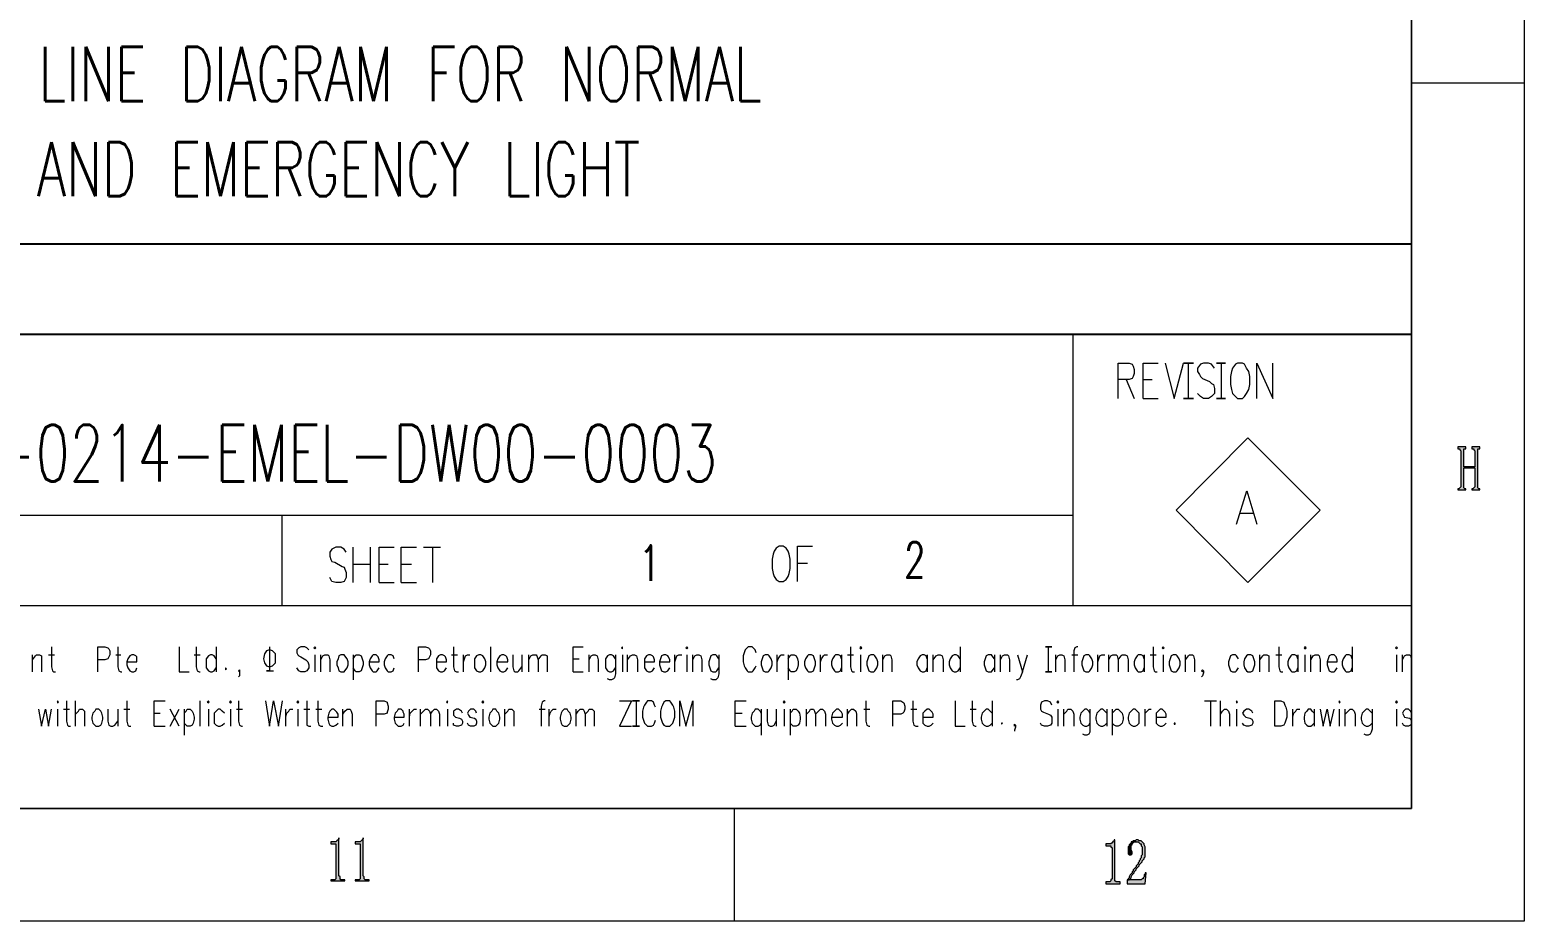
# Model space of a CAD drawing. Header units: inches. Extents: x -49881 to 95347, y -45374 to 27845.
# Drawn here: x 88622 to 95347, y -2573 to 1438 of the extents above; entities that cross this region are included whole.
import ezdxf

# ---------------------------------------------------------------- set-up
doc = ezdxf.new("R2010")
doc.units = ezdxf.units.IN
doc.header["$MEASUREMENT"] = 0
doc.layers.add('Layer 1', color=7, linetype='Continuous')
doc.styles.add('HZTXT', font='simplexs.shx', dxfattribs={"width": 0.7, "bigfont": 'hztxt.shx'})
doc.styles.add('ROMANS', font='txt.shx', dxfattribs={"width": 0.8})

# ---------------------------------------------------------------- blocks, each defined once
blk = doc.blocks.new('Template Zicom')
at = {"layer": 'Layer 1'}
for points in [[(1085.39, 54.59), (1084.46, 54.59), (1084.46, 54.36), (1084.69, 54.36), (1084.69, 54.24), (1084.81, 54.12), (1084.81, 49.96), (1084.69, 49.85), (1084.58, 49.73), (1084.46, 49.73), (1084.46, 49.61), (1085.39, 49.61), (1085.39, 49.73), (1085.27, 49.73), (1085.15, 49.85), (1085.15, 52.16), (1086.43, 52.16), (1085.15, 52.27), (1085.15, 54.12), (1085.15, 54.24), (1085.15, 54.36), (1085.27, 54.36), (1085.39, 54.36)], [(1087, 54.59), (1086.08, 54.59), (1086.08, 54.36), (1086.31, 54.36), (1086.31, 54.24), (1086.43, 54.12), (1086.43, 52.27), (1085.15, 52.27), (1086.43, 52.16), (1086.43, 49.96), (1086.31, 49.85), (1086.2, 49.73), (1086.08, 49.73), (1086.08, 49.61), (1087, 49.61), (1087, 49.73), (1086.89, 49.73), (1086.77, 49.85), (1086.77, 54.12), (1086.77, 54.24), (1086.77, 54.36), (1086.89, 54.36), (1087, 54.36)], [(955.74, 9.6), (955.74, 9.48), (955.63, 9.37), (955.51, 9.25), (955.39, 9.14), (954.82, 9.14), (954.82, 8.9), (955.39, 8.9), (955.39, 8.79), (955.39, 4.86), (955.28, 4.74), (955.05, 4.74), (954.82, 4.74), (954.82, 4.63), (956.43, 4.63), (956.43, 4.74), (956.2, 4.74), (955.97, 4.74), (955.86, 4.86), (955.86, 5.09), (955.74, 5.2)], [(958.52, 9.6), (958.52, 9.48), (958.4, 9.37), (958.29, 9.25), (958.17, 9.14), (957.59, 9.14), (957.59, 8.9), (958.17, 8.9), (958.17, 8.79), (958.17, 4.86), (958.05, 4.74), (957.82, 4.74), (957.59, 4.74), (957.59, 4.63), (959.21, 4.63), (959.21, 4.74), (958.98, 4.74), (958.75, 4.74), (958.63, 4.86), (958.63, 5.09), (958.52, 5.2)], [(1045.02, 9.37), (1044.91, 9.37), (1044.91, 9.25), (1044.79, 9.14), (1044.68, 9.02), (1044.56, 8.9), (1043.98, 8.9), (1043.98, 8.67), (1044.56, 8.67), (1044.56, 8.56), (1044.68, 8.44), (1044.68, 4.86), (1044.56, 4.74), (1044.56, 4.63), (1044.44, 4.51), (1044.21, 4.51), (1043.98, 4.51), (1043.98, 4.28), (1045.6, 4.28), (1045.6, 4.51), (1045.37, 4.51), (1045.14, 4.51), (1045.02, 4.63)], [(1047.57, 9.37), (1047.45, 9.37), (1047.34, 9.25), (1047.11, 9.25), (1046.99, 9.14), (1047.68, 9.14), (1047.8, 9.02), (1047.91, 8.9), (1048.03, 8.9), (1048.03, 8.79), (1048.03, 8.67), (1048.15, 8.56), (1048.15, 7.63), (1048.03, 7.52), (1048.03, 7.29), (1047.91, 7.17), (1047.91, 7.05), (1047.8, 6.94), (1047.8, 6.82), (1047.68, 6.71), (1047.68, 6.59), (1047.57, 6.48), (1047.45, 6.36), (1047.45, 6.25), (1047.34, 6.13), (1047.22, 6.01), (1047.11, 5.9), (1047.11, 5.78), (1046.99, 5.67), (1046.99, 5.55), (1046.87, 5.44), (1046.76, 5.32), (1046.64, 5.09), (1046.64, 4.97), (1046.53, 4.86), (1046.53, 4.74), (1046.41, 4.74), (1046.64, 4.74), (1046.76, 4.86), (1046.87, 4.97), (1046.87, 5.09), (1046.99, 5.32), (1047.11, 5.44), (1047.22, 5.55), (1047.22, 5.67), (1047.34, 5.78), (1047.45, 5.9), (1047.45, 6.01), (1047.57, 6.13), (1047.68, 6.25), (1047.8, 6.36), (1047.8, 6.48), (1047.91, 6.59), (1048.03, 6.71), (1048.15, 6.82), (1048.15, 6.94), (1048.26, 7.05), (1048.38, 7.17), (1048.38, 7.29), (1048.49, 7.4), (1048.49, 8.56), (1048.38, 8.79), (1048.38, 8.9), (1048.26, 9.02), (1048.15, 9.14), (1048.03, 9.25), (1047.8, 9.25), (1047.68, 9.37)], [(1046.99, 9.14), (1046.87, 9.14), (1046.87, 9.02), (1046.76, 8.9), (1046.64, 8.79), (1046.64, 8.67), (1046.53, 8.56), (1046.53, 7.75), (1046.64, 7.63), (1046.87, 7.63), (1046.99, 7.75), (1046.99, 7.98), (1046.87, 8.21), (1046.87, 8.44), (1046.87, 8.56), (1046.87, 8.79), (1046.99, 8.79), (1046.99, 8.9), (1047.11, 9.02), (1047.22, 9.14), (1047.45, 9.14)], [(1048.61, 5.55), (1048.49, 5.55), (1048.49, 5.44), (1048.38, 5.32), (1048.38, 5.09), (1048.26, 4.97), (1048.26, 4.86), (1048.15, 4.86), (1048.03, 4.74), (1046.41, 4.74), (1046.41, 4.28), (1048.49, 4.28)]]:
    blk.add_hatch(color=0, dxfattribs=at).paths.add_polyline_path(points)
for p, q in [((819.04, 77.93), (1079.14, 77.93)), ((819.04, 67.53), (1079.14, 67.53))]:
    blk.add_line(p, q)
at = {"layer": 'Layer 1', "color": 5, "lineweight": 5}
for points in [[(0, 772.2), (1092.09, 772.2), (1092.09, 0), (0, 0), (0, 772.2)], [(988.01, 25.33), (989.39, 25.33), (988.01, 22.44), (989.39, 22.44)], [(989.97, 22.44), (990.32, 22.44), (989.51, 22.44), (989.97, 22.44), (989.97, 25.33), (990.32, 25.33), (989.51, 25.33), (989.97, 25.33)], [(992.17, 24.63), (992.06, 24.86), (991.94, 25.21), (991.71, 25.33), (991.25, 25.33), (991.13, 25.21), (990.9, 24.86), (990.78, 24.63), (990.67, 24.17), (990.67, 23.48), (990.78, 23.13), (990.9, 22.78), (991.13, 22.55), (991.25, 22.44), (991.71, 22.44), (991.94, 22.55), (992.06, 22.78), (992.17, 23.13)], [(993.33, 25.33), (993.1, 25.21), (992.98, 24.86), (992.86, 24.63), (992.75, 24.17), (992.75, 23.48), (992.86, 23.13), (992.98, 22.78), (993.1, 22.55), (993.33, 22.44), (993.79, 22.44), (993.91, 22.55), (994.14, 22.78), (994.25, 23.13), (994.37, 23.48), (994.37, 24.17), (994.25, 24.63), (994.14, 24.86), (993.91, 25.21), (993.79, 25.33), (993.33, 25.33)], [(994.95, 22.44), (994.95, 25.33), (995.64, 22.44), (996.45, 25.33), (996.45, 22.44)]]:
    blk.add_lwpolyline(points, dxfattribs=at)
at = {"layer": 'Layer 1', "color": 0, "lineweight": 5}
for points in [[(12.95, 759.25), (1079.14, 759.25), (1079.14, 12.95), (12.95, 12.95), (12.95, 759.25)], [(1079.14, 12.95), (1079.14, 301.62)], [(1079.14, 96.45), (1092.09, 96.45)], [(819.04, 67.54), (1079.14, 67.54)], [(1040.17, 67.54), (1040.17, 36.31)], [(1040.17, 67.54), (1040.17, 36.31)], [(1045.37, 60.14), (1045.37, 64.19), (1046.64, 64.19), (1046.99, 64.07), (1047.11, 63.84), (1047.22, 63.49), (1047.22, 63.03), (1047.11, 62.68), (1046.99, 62.45), (1046.64, 62.34), (1045.37, 62.34)], [(1048.26, 60.14), (1048.26, 64.19), (1050, 64.19)], [(1050.81, 64.19), (1051.85, 60.14), (1052.89, 64.19)], [(1053.47, 60.14), (1054.04, 60.14), (1052.89, 60.14), (1053.47, 60.14), (1053.47, 64.19), (1054.04, 64.19), (1052.89, 64.19), (1053.47, 64.19)], [(1056.47, 63.61), (1056.13, 64.07), (1055.78, 64.19), (1055.2, 64.19), (1054.85, 64.07), (1054.51, 63.61), (1054.51, 63.26), (1054.74, 62.91), (1054.85, 62.68), (1055.08, 62.45), (1055.89, 62.1), (1056.13, 61.87), (1056.36, 61.76), (1056.47, 61.29), (1056.47, 60.72), (1056.13, 60.37), (1055.78, 60.14), (1055.2, 60.14), (1054.85, 60.37), (1054.51, 60.72)], [(1057.28, 60.14), (1057.75, 60.14), (1056.7, 60.14), (1057.28, 60.14), (1057.28, 64.19), (1057.75, 64.19), (1056.7, 64.19), (1057.28, 64.19)], [(1059.13, 64.19), (1058.9, 64.07), (1058.55, 63.61), (1058.44, 63.26), (1058.32, 62.68), (1058.32, 61.76), (1058.44, 61.18), (1058.55, 60.72), (1058.9, 60.37), (1059.13, 60.14), (1059.71, 60.14), (1059.94, 60.37), (1060.17, 60.72), (1060.41, 61.18), (1060.52, 61.76), (1060.52, 62.68), (1060.41, 63.26), (1060.17, 63.61), (1059.94, 64.07), (1059.71, 64.19), (1059.13, 64.19)], [(1061.33, 60.14), (1061.33, 64.19), (1063.18, 60.14), (1063.18, 64.19)], [(1046.3, 62.34), (1047.22, 60.14)], [(1048.26, 62.34), (1049.3, 62.34)], [(1048.26, 60.14), (1050, 60.14)], [(1060.29, 38.97), (1068.62, 47.3), (1060.29, 55.63), (1052.08, 47.3), (1060.29, 38.97)], [(1060.29, 38.97), (1068.62, 47.3), (1060.29, 55.63), (1052.08, 47.3), (1060.29, 38.97)], [(1085.39, 54.59), (1084.46, 54.59), (1084.46, 54.36), (1084.69, 54.36), (1084.69, 54.24), (1084.81, 54.12), (1084.81, 49.96), (1084.69, 49.85), (1084.58, 49.73), (1084.46, 49.73), (1084.46, 49.61), (1085.39, 49.61), (1085.39, 49.73), (1085.27, 49.73), (1085.15, 49.85), (1085.15, 52.16), (1086.43, 52.16), (1085.15, 52.27), (1085.15, 54.12), (1085.15, 54.24), (1085.15, 54.36), (1085.27, 54.36), (1085.39, 54.36), (1085.39, 54.59)], [(1087, 54.59), (1086.08, 54.59), (1086.08, 54.36), (1086.31, 54.36), (1086.31, 54.24), (1086.43, 54.12), (1086.43, 52.27), (1085.15, 52.27), (1086.43, 52.16), (1086.43, 49.96), (1086.31, 49.85), (1086.2, 49.73), (1086.08, 49.73), (1086.08, 49.61), (1087, 49.61), (1087, 49.73), (1086.89, 49.73), (1086.77, 49.85), (1086.77, 54.12), (1086.77, 54.24), (1086.77, 54.36), (1086.89, 54.36), (1087, 54.36), (1087, 54.59)], [(858.13, 46.72), (1040.17, 46.72)], [(949.15, 46.72), (949.15, 36.31)], [(949.15, 46.72), (949.15, 36.31)], [(956.55, 42.44), (956.32, 42.79), (955.97, 43.02), (955.39, 43.02), (954.93, 42.79), (954.7, 42.44), (954.7, 41.98), (954.82, 41.63), (954.93, 41.4), (955.28, 41.29), (956.09, 40.82), (956.32, 40.71), (956.43, 40.48), (956.55, 40.13), (956.55, 39.55), (956.32, 39.09), (955.97, 38.97), (955.39, 38.97), (954.93, 39.09), (954.7, 39.55)], [(957.36, 38.97), (957.36, 43.02)], [(959.33, 43.02), (959.33, 38.97)], [(960.37, 38.97), (960.37, 43.02), (962.1, 43.02)], [(962.91, 38.97), (962.91, 43.02), (964.65, 43.02)], [(965.46, 43.02), (967.42, 43.02)], [(966.5, 43.02), (966.5, 38.97)], [(957.36, 41.06), (959.33, 41.06)], [(960.37, 41.06), (961.41, 41.06)], [(962.91, 41.06), (964.07, 41.06)], [(960.37, 38.97), (962.1, 38.97)], [(962.91, 38.97), (964.65, 38.97)], [(819.04, 36.31), (1079.14, 36.31)], [(819.04, 36.31), (1079.14, 36.31)], [(819.04, 36.31), (1079.14, 36.31)], [(819.04, 36.31), (1079.14, 36.31)], [(922.66, 31.57), (922.66, 29.26), (922.78, 28.8), (922.9, 28.68), (923.13, 28.68)], [(927.98, 28.68), (927.98, 31.57), (928.79, 31.57), (929.14, 31.46), (929.26, 31.34), (929.37, 31.11), (929.37, 30.65), (929.26, 30.42), (929.14, 30.18), (928.79, 30.07), (927.98, 30.07)], [(930.3, 31.57), (930.3, 29.26), (930.41, 28.8), (930.64, 28.68), (930.76, 28.68)], [(937.35, 31.57), (937.35, 28.68), (938.51, 28.68)], [(939.32, 31.57), (939.32, 29.26), (939.43, 28.8), (939.67, 28.68), (939.78, 28.68)], [(941.63, 31.57), (941.63, 28.68)], [(948.45, 30.18), (948.45, 30.76), (948.11, 31.11), (947.76, 31.23), (947.41, 31.11), (947.18, 30.76), (947.07, 30.18)], [(948.45, 30.18), (948.45, 30.76), (948.11, 31.11), (947.76, 31.23), (947.41, 31.11), (947.18, 30.76), (947.07, 30.18), (947.18, 29.72), (947.41, 29.38), (947.76, 29.26), (948.11, 29.38), (948.45, 29.72), (948.45, 30.18)], [(947.76, 31.57), (947.76, 28.8), (947.41, 28.8), (948.22, 28.8)], [(952.27, 31.23), (952.04, 31.46), (951.81, 31.57), (951.35, 31.57), (951.11, 31.46), (950.88, 31.23), (950.88, 30.88), (951, 30.65), (951.11, 30.53), (951.35, 30.42), (951.92, 30.07), (952.04, 29.95), (952.16, 29.84), (952.27, 29.49), (952.27, 29.14), (952.04, 28.8), (951.81, 28.68), (951.35, 28.68), (951.11, 28.8), (950.88, 29.14)], [(952.85, 31.46), (952.96, 31.34), (953.08, 31.46), (952.96, 31.57), (952.85, 31.46)], [(964.88, 28.68), (964.88, 31.57), (965.69, 31.57), (966.03, 31.46), (966.15, 31.34), (966.26, 31.11), (966.26, 30.65), (966.15, 30.42), (966.03, 30.18), (965.69, 30.07), (964.88, 30.07)], [(968.93, 31.57), (968.93, 29.26), (969.04, 28.8), (969.27, 28.68), (969.5, 28.68)], [(973.2, 28.68), (973.2, 31.57)], [(982.69, 28.68), (982.69, 31.57), (983.84, 31.57)], [(988.24, 31.46), (988.35, 31.34), (988.35, 31.57), (988.24, 31.46)], [(995.64, 31.46), (995.76, 31.34), (995.87, 31.46), (995.76, 31.57), (995.64, 31.46)], [(1003.74, 30.88), (1003.62, 31.23), (1003.39, 31.46), (1003.27, 31.57), (1002.81, 31.57), (1002.7, 31.46), (1002.46, 31.23), (1002.35, 30.88), (1002.23, 30.53), (1002.23, 29.84), (1002.35, 29.38), (1002.46, 29.14), (1002.7, 28.8), (1002.81, 28.68), (1003.27, 28.68), (1003.39, 28.8), (1003.62, 29.14), (1003.74, 29.38)], [(1014.61, 31.57), (1014.61, 29.26), (1014.72, 28.8), (1014.84, 28.68), (1015.07, 28.68)], [(1015.65, 31.46), (1015.76, 31.34), (1015.88, 31.46), (1015.76, 31.57), (1015.65, 31.46)], [(1027.21, 31.57), (1027.21, 28.68)], [(1037.39, 28.68), (1037.74, 28.68), (1037.04, 28.68), (1037.39, 28.68), (1037.39, 31.57), (1037.74, 31.57), (1037.04, 31.57), (1037.39, 31.57)], [(1040.74, 31.57), (1040.63, 31.57), (1040.4, 31.46), (1040.28, 31.11), (1040.28, 28.68)], [(1049.42, 31.57), (1049.42, 29.26), (1049.53, 28.8), (1049.65, 28.68), (1049.88, 28.68)], [(1050.46, 31.46), (1050.57, 31.34), (1050.69, 31.46), (1050.57, 31.57), (1050.46, 31.46)], [(1063.87, 31.57), (1063.87, 29.26), (1063.99, 28.8), (1064.11, 28.68), (1064.34, 28.68)], [(1066.77, 31.46), (1066.88, 31.34), (1067, 31.46), (1066.88, 31.57), (1066.77, 31.46)], [(1072.32, 31.57), (1072.32, 28.68)], [(1077.29, 31.46), (1077.41, 31.34), (1077.52, 31.46), (1077.41, 31.57), (1077.29, 31.46)], [(920.47, 28.68), (920.47, 30.65)], [(920.47, 30.07), (920.81, 30.53), (920.93, 30.65), (921.28, 30.65), (921.51, 30.53), (921.51, 28.68)], [(922.32, 30.65), (923.01, 30.65)], [(930.07, 30.65), (930.64, 30.65)], [(931.34, 29.84), (932.5, 29.84), (932.5, 30.07), (932.5, 30.42), (932.38, 30.53), (932.15, 30.65), (931.92, 30.65), (931.68, 30.53), (931.45, 30.18), (931.34, 29.84), (931.34, 29.49), (931.45, 29.14), (931.68, 28.8), (931.92, 28.68), (932.15, 28.68), (932.38, 28.8), (932.5, 29.14)], [(939.09, 30.65), (939.78, 30.65)], [(941.63, 30.18), (941.4, 30.53), (941.17, 30.65), (940.94, 30.65), (940.71, 30.53), (940.47, 30.18), (940.47, 29.14), (940.71, 28.8), (940.94, 28.68), (941.17, 28.68), (941.4, 28.8), (941.63, 29.14)], [(952.96, 30.65), (952.96, 28.68)], [(953.66, 28.68), (953.66, 30.65)], [(953.66, 30.07), (953.89, 30.53), (954.12, 30.65), (954.47, 30.65), (954.58, 30.53), (954.7, 30.07), (954.7, 28.68)], [(955.97, 30.65), (955.74, 30.53), (955.63, 30.18), (955.51, 29.84), (955.51, 29.49), (955.63, 29.14), (955.74, 28.8), (955.97, 28.68), (956.32, 28.68), (956.43, 28.8), (956.67, 29.14), (956.78, 29.49), (956.78, 29.84), (956.67, 30.18), (956.43, 30.53), (956.32, 30.65), (955.97, 30.65)], [(957.36, 30.65), (957.36, 27.76)], [(957.36, 30.18), (957.59, 30.53), (957.71, 30.65), (958.05, 30.65), (958.29, 30.53), (958.4, 30.18), (958.52, 29.84), (958.52, 29.49), (958.4, 29.14), (958.29, 28.8), (958.05, 28.68), (957.71, 28.68), (957.59, 28.8), (957.36, 29.14)], [(959.21, 29.84), (960.37, 29.84), (960.37, 30.07), (960.25, 30.42), (960.14, 30.53), (960.02, 30.65), (959.67, 30.65), (959.56, 30.53), (959.33, 30.18), (959.21, 29.84), (959.21, 29.49), (959.33, 29.14), (959.56, 28.8), (959.67, 28.68), (960.02, 28.68), (960.14, 28.8), (960.37, 29.14)], [(962.1, 30.18), (961.99, 30.53), (961.75, 30.65), (961.41, 30.65), (961.29, 30.53), (961.06, 30.18), (960.94, 29.84), (960.94, 29.49), (961.06, 29.14), (961.29, 28.8), (961.41, 28.68), (961.75, 28.68), (961.99, 28.8), (962.1, 29.14)], [(966.96, 29.84), (968.12, 29.84), (968.12, 30.07), (968, 30.42), (967.88, 30.53), (967.65, 30.65), (967.42, 30.65), (967.19, 30.53), (966.96, 30.18), (966.96, 29.14), (967.19, 28.8), (967.42, 28.68), (967.65, 28.68), (967.88, 28.8), (968.12, 29.14)], [(968.69, 30.65), (969.39, 30.65)], [(970.08, 28.68), (970.08, 30.65)], [(970.08, 29.84), (970.2, 30.18), (970.31, 30.53), (970.54, 30.65), (970.78, 30.65)], [(971.82, 30.65), (971.58, 30.53), (971.35, 30.18), (971.35, 29.14), (971.58, 28.8), (971.82, 28.68), (972.05, 28.68), (972.28, 28.8), (972.51, 29.14), (972.63, 29.49), (972.63, 29.84), (972.51, 30.18), (972.28, 30.53), (972.05, 30.65), (971.82, 30.65)], [(973.9, 29.84), (975.17, 29.84), (975.17, 30.07), (975.05, 30.42), (974.94, 30.53), (974.71, 30.65), (974.48, 30.65), (974.24, 30.53), (974.01, 30.18), (973.9, 29.84), (973.9, 29.49), (974.01, 29.14), (974.24, 28.8), (974.48, 28.68), (974.71, 28.68), (974.94, 28.8), (975.17, 29.14)], [(975.75, 30.65), (975.75, 29.26), (975.86, 28.8), (975.98, 28.68), (976.33, 28.68), (976.44, 28.8), (976.79, 29.26)], [(976.79, 30.65), (976.79, 28.68)], [(977.6, 28.68), (977.6, 30.65)], [(977.6, 30.07), (977.83, 30.53), (978.06, 30.65), (978.41, 30.65), (978.52, 30.53), (978.64, 30.07), (978.64, 28.68)], [(978.64, 30.07), (978.99, 30.53), (979.1, 30.65), (979.45, 30.65), (979.68, 30.53), (979.68, 28.68)], [(982.69, 30.18), (983.38, 30.18)], [(984.54, 28.68), (984.54, 30.65)], [(984.54, 30.07), (984.77, 30.53), (985, 30.65), (985.23, 30.65), (985.46, 30.53), (985.58, 30.07), (985.58, 28.68)], [(987.54, 30.18), (987.31, 30.53), (987.08, 30.65), (986.85, 30.65), (986.62, 30.53), (986.39, 30.18), (986.39, 29.14), (986.62, 28.8), (986.85, 28.68), (987.08, 28.68), (987.31, 28.8), (987.54, 29.14)], [(987.54, 30.65), (987.54, 28.45), (987.43, 27.99), (987.31, 27.87), (987.08, 27.76), (986.85, 27.76), (986.62, 27.87)], [(988.35, 30.65), (988.35, 28.68)], [(988.93, 28.68), (988.93, 30.65)], [(988.93, 30.07), (989.28, 30.53), (989.51, 30.65), (989.74, 30.65), (989.97, 30.53), (990.09, 30.07), (990.09, 28.68)], [(990.9, 29.84), (992.06, 29.84), (992.06, 30.07), (991.94, 30.42), (991.82, 30.53), (991.59, 30.65), (991.36, 30.65), (991.13, 30.53), (990.9, 30.18), (990.9, 29.14), (991.13, 28.8), (991.36, 28.68), (991.59, 28.68), (991.82, 28.8), (992.06, 29.14)], [(992.63, 29.84), (993.79, 29.84), (993.79, 30.07), (993.67, 30.42), (993.56, 30.53), (993.33, 30.65), (993.1, 30.65), (992.86, 30.53), (992.75, 30.18), (992.63, 29.84), (992.63, 29.49), (992.75, 29.14), (992.86, 28.8), (993.1, 28.68), (993.33, 28.68), (993.56, 28.8), (993.79, 29.14)], [(994.37, 28.68), (994.37, 30.65)], [(994.37, 29.84), (994.48, 30.18), (994.6, 30.53), (994.83, 30.65), (995.18, 30.65)], [(995.76, 30.65), (995.76, 28.68)], [(996.45, 28.68), (996.45, 30.65)], [(996.45, 30.07), (996.68, 30.53), (996.91, 30.65), (997.14, 30.65), (997.37, 30.53), (997.49, 30.07), (997.49, 28.68)], [(999.46, 30.18), (999.23, 30.53), (999.11, 30.65), (998.76, 30.65), (998.53, 30.53), (998.42, 30.18), (998.3, 29.84), (998.3, 29.49), (998.42, 29.14), (998.53, 28.8), (998.76, 28.68), (999.11, 28.68), (999.23, 28.8), (999.46, 29.14)], [(999.46, 30.65), (999.46, 28.45), (999.34, 27.99), (999.23, 27.87), (999.11, 27.76), (998.76, 27.76), (998.53, 27.87)], [(1004.78, 30.65), (1004.55, 30.53), (1004.43, 30.18), (1004.31, 29.84), (1004.31, 29.49), (1004.43, 29.14), (1004.55, 28.8), (1004.78, 28.68), (1005.12, 28.68), (1005.24, 28.8), (1005.47, 29.14), (1005.59, 29.49), (1005.59, 29.84), (1005.47, 30.18), (1005.24, 30.53), (1005.12, 30.65), (1004.78, 30.65)], [(1006.16, 28.68), (1006.16, 30.65)], [(1006.16, 29.84), (1006.28, 30.18), (1006.51, 30.53), (1006.63, 30.65), (1006.97, 30.65)], [(1007.44, 30.65), (1007.44, 27.76)], [(1007.44, 30.18), (1007.67, 30.53), (1007.78, 30.65), (1008.13, 30.65), (1008.36, 30.53), (1008.48, 30.18), (1008.59, 29.84), (1008.59, 29.49), (1008.48, 29.14), (1008.36, 28.8), (1008.13, 28.68), (1007.78, 28.68), (1007.67, 28.8), (1007.44, 29.14)], [(1009.75, 30.65), (1009.63, 30.53), (1009.4, 30.18), (1009.29, 29.84), (1009.29, 29.49), (1009.4, 29.14), (1009.63, 28.8), (1009.75, 28.68), (1010.1, 28.68), (1010.33, 28.8), (1010.44, 29.14), (1010.56, 29.49), (1010.56, 29.84), (1010.44, 30.18), (1010.33, 30.53), (1010.1, 30.65), (1009.75, 30.65)], [(1011.14, 28.68), (1011.14, 30.65)], [(1011.14, 29.84), (1011.25, 30.18), (1011.48, 30.53), (1011.6, 30.65), (1011.95, 30.65)], [(1013.57, 30.18), (1013.45, 30.53), (1013.22, 30.65), (1012.87, 30.65), (1012.76, 30.53), (1012.52, 30.18), (1012.41, 29.84), (1012.41, 29.49), (1012.52, 29.14), (1012.76, 28.8), (1012.87, 28.68), (1013.22, 28.68), (1013.45, 28.8), (1013.57, 29.14)], [(1013.57, 30.65), (1013.57, 28.68)], [(1014.26, 30.65), (1014.95, 30.65)], [(1015.76, 30.65), (1015.76, 28.68)], [(1016.92, 30.65), (1016.69, 30.53), (1016.57, 30.18), (1016.46, 29.84), (1016.46, 29.49), (1016.57, 29.14), (1016.69, 28.8), (1016.92, 28.68), (1017.27, 28.68), (1017.38, 28.8), (1017.61, 29.14), (1017.73, 29.49), (1017.73, 29.84), (1017.61, 30.18), (1017.38, 30.53), (1017.27, 30.65), (1016.92, 30.65)], [(1018.31, 28.68), (1018.31, 30.65)], [(1018.31, 30.07), (1018.54, 30.53), (1018.77, 30.65), (1019.12, 30.65), (1019.23, 30.53), (1019.35, 30.07), (1019.35, 28.68)], [(1023.4, 30.18), (1023.28, 30.53), (1023.05, 30.65), (1022.82, 30.65), (1022.59, 30.53), (1022.36, 30.18), (1022.24, 29.84), (1022.24, 29.49), (1022.36, 29.14), (1022.59, 28.8), (1022.82, 28.68), (1023.05, 28.68), (1023.28, 28.8), (1023.4, 29.14)], [(1023.4, 30.65), (1023.4, 28.68)], [(1024.09, 28.68), (1024.09, 30.65)], [(1024.09, 30.07), (1024.44, 30.53), (1024.67, 30.65), (1024.9, 30.65), (1025.13, 30.53), (1025.25, 30.07), (1025.25, 28.68)], [(1027.21, 30.18), (1026.98, 30.53), (1026.75, 30.65), (1026.52, 30.65), (1026.29, 30.53), (1026.06, 30.18), (1025.94, 29.84), (1025.94, 29.49), (1026.06, 29.14), (1026.29, 28.8), (1026.52, 28.68), (1026.75, 28.68), (1026.98, 28.8), (1027.21, 29.14)], [(1031.15, 30.18), (1030.91, 30.53), (1030.8, 30.65), (1030.45, 30.65), (1030.22, 30.53), (1030.1, 30.18), (1029.99, 29.84), (1029.99, 29.49), (1030.1, 29.14), (1030.22, 28.8), (1030.45, 28.68), (1030.8, 28.68), (1030.91, 28.8), (1031.15, 29.14)], [(1031.15, 30.65), (1031.15, 28.68)], [(1031.84, 28.68), (1031.84, 30.65)], [(1031.84, 30.07), (1032.07, 30.53), (1032.3, 30.65), (1032.65, 30.65), (1032.76, 30.53), (1032.88, 30.07), (1032.88, 28.68)], [(1033.8, 30.65), (1034.38, 28.68), (1034.96, 30.65)], [(1038.2, 28.68), (1038.2, 30.65)], [(1038.2, 30.07), (1038.43, 30.53), (1038.66, 30.65), (1038.89, 30.65), (1039.13, 30.53), (1039.24, 30.07), (1039.24, 28.68)], [(1040.05, 30.65), (1040.74, 30.65)], [(1041.67, 30.65), (1041.44, 30.53), (1041.32, 30.18), (1041.21, 29.84), (1041.21, 29.49), (1041.32, 29.14), (1041.44, 28.8), (1041.67, 28.68), (1042.02, 28.68), (1042.13, 28.8), (1042.36, 29.14), (1042.48, 29.49), (1042.48, 29.84), (1042.36, 30.18), (1042.13, 30.53), (1042.02, 30.65), (1041.67, 30.65)], [(1043.06, 28.68), (1043.06, 30.65)], [(1043.06, 29.84), (1043.17, 30.18), (1043.29, 30.53), (1043.52, 30.65), (1043.87, 30.65)], [(1044.33, 28.68), (1044.33, 30.65)], [(1044.33, 30.07), (1044.56, 30.53), (1044.79, 30.65), (1045.14, 30.65), (1045.26, 30.53), (1045.37, 30.07), (1045.37, 28.68)], [(1045.37, 30.07), (1045.72, 30.53), (1045.83, 30.65), (1046.18, 30.65), (1046.41, 30.53), (1046.53, 30.07), (1046.53, 28.68)], [(1048.38, 30.18), (1048.26, 30.53), (1048.03, 30.65), (1047.68, 30.65), (1047.57, 30.53), (1047.34, 30.18), (1047.22, 29.84), (1047.22, 29.49), (1047.34, 29.14), (1047.57, 28.8), (1047.68, 28.68), (1048.03, 28.68), (1048.26, 28.8), (1048.38, 29.14)], [(1048.38, 30.65), (1048.38, 28.68)], [(1049.07, 30.65), (1049.77, 30.65)], [(1050.57, 30.65), (1050.57, 28.68)], [(1051.73, 30.65), (1051.5, 30.53), (1051.38, 30.18), (1051.27, 29.84), (1051.27, 29.49), (1051.38, 29.14), (1051.5, 28.8), (1051.73, 28.68), (1052.08, 28.68), (1052.19, 28.8), (1052.42, 29.14), (1052.54, 29.49), (1052.54, 29.84), (1052.42, 30.18), (1052.19, 30.53), (1052.08, 30.65), (1051.73, 30.65)], [(1053.12, 28.68), (1053.12, 30.65)], [(1053.12, 30.07), (1053.47, 30.53), (1053.58, 30.65), (1053.93, 30.65), (1054.04, 30.53), (1054.16, 30.07), (1054.16, 28.68)], [(1059.25, 30.18), (1059.02, 30.53), (1058.9, 30.65), (1058.55, 30.65), (1058.32, 30.53), (1058.21, 30.18), (1058.09, 29.84), (1058.09, 29.49), (1058.21, 29.14), (1058.32, 28.8), (1058.55, 28.68), (1058.9, 28.68), (1059.02, 28.8), (1059.25, 29.14)], [(1060.29, 30.65), (1060.17, 30.53), (1059.94, 30.18), (1059.83, 29.84), (1059.83, 29.49), (1059.94, 29.14), (1060.17, 28.8), (1060.29, 28.68), (1060.64, 28.68), (1060.87, 28.8), (1060.98, 29.14), (1061.1, 29.49), (1061.1, 29.84), (1060.98, 30.18), (1060.87, 30.53), (1060.64, 30.65), (1060.29, 30.65)], [(1061.68, 28.68), (1061.68, 30.65)], [(1061.68, 30.07), (1062.02, 30.53), (1062.14, 30.65), (1062.49, 30.65), (1062.72, 30.53), (1062.72, 28.68)], [(1063.53, 30.65), (1064.22, 30.65)], [(1066.07, 30.18), (1065.96, 30.53), (1065.72, 30.65), (1065.38, 30.65), (1065.26, 30.53), (1065.03, 30.18), (1064.92, 29.84), (1064.92, 29.49), (1065.03, 29.14), (1065.26, 28.8), (1065.38, 28.68), (1065.72, 28.68), (1065.96, 28.8), (1066.07, 29.14)], [(1066.07, 30.65), (1066.07, 28.68)], [(1066.88, 30.65), (1066.88, 28.68)], [(1067.57, 28.68), (1067.57, 30.65)], [(1067.57, 30.07), (1067.81, 30.53), (1068.04, 30.65), (1068.39, 30.65), (1068.5, 30.53), (1068.62, 30.07), (1068.62, 28.68)], [(1069.43, 29.84), (1070.58, 29.84), (1070.58, 30.07), (1070.47, 30.42), (1070.35, 30.53), (1070.24, 30.65), (1069.89, 30.65), (1069.66, 30.53), (1069.54, 30.18), (1069.43, 29.84), (1069.43, 29.49), (1069.54, 29.14), (1069.66, 28.8), (1069.89, 28.68), (1070.24, 28.68), (1070.35, 28.8), (1070.58, 29.14)], [(1072.32, 30.18), (1072.2, 30.53), (1071.97, 30.65), (1071.62, 30.65), (1071.51, 30.53), (1071.28, 30.18), (1071.16, 29.84), (1071.16, 29.49), (1071.28, 29.14), (1071.51, 28.8), (1071.62, 28.68), (1071.97, 28.68), (1072.2, 28.8), (1072.32, 29.14)], [(1077.41, 30.65), (1077.41, 28.68)], [(1078.1, 28.68), (1078.1, 30.65)], [(1078.1, 30.07), (1078.33, 30.53), (1078.56, 30.65), (1078.91, 30.65), (1079.02, 30.53), (1079.14, 30.07), (1079.14, 28.68)], [(942.67, 28.91), (942.79, 29.03), (942.67, 29.14), (942.67, 28.91)], [(944.29, 28.8), (944.29, 28.68), (944.18, 28.8), (944.29, 28.91), (944.29, 28.22), (944.18, 28.1)], [(982.69, 28.68), (983.84, 28.68)], [(1034.38, 28.68), (1034.15, 28.1), (1034.04, 27.87), (1033.8, 27.76), (1033.69, 27.76)], [(1055.2, 28.8), (1055.08, 28.68), (1054.97, 28.8), (1055.08, 28.91), (1055.2, 28.8), (1055.2, 28.57), (1055.08, 28.22), (1054.97, 28.1)], [(921.16, 24.4), (921.51, 22.44), (921.97, 24.4), (922.32, 22.44), (922.66, 24.4)], [(923.36, 25.21), (923.36, 25.1), (923.47, 25.21), (923.36, 25.33), (923.36, 25.21)], [(923.36, 24.4), (923.36, 22.44)], [(924.05, 24.4), (924.75, 24.4)], [(924.4, 25.33), (924.4, 23.01), (924.52, 22.55), (924.63, 22.44), (924.86, 22.44)], [(925.44, 22.44), (925.44, 25.33)], [(925.44, 23.82), (925.79, 24.17), (925.9, 24.4), (926.25, 24.4), (926.48, 24.17), (926.48, 22.44)], [(927.75, 24.4), (927.64, 24.17), (927.41, 23.94), (927.29, 23.48), (927.29, 23.25), (927.41, 22.78), (927.64, 22.55), (927.75, 22.44), (928.1, 22.44), (928.33, 22.55), (928.45, 22.78), (928.56, 23.25), (928.56, 23.48), (928.45, 23.94), (928.33, 24.17), (928.1, 24.4), (927.75, 24.4)], [(929.14, 24.4), (929.14, 23.01), (929.26, 22.55), (929.49, 22.44), (929.72, 22.44), (929.95, 22.55), (930.3, 23.01)], [(930.3, 24.4), (930.3, 22.44)], [(930.99, 24.4), (931.68, 24.4)], [(931.34, 25.33), (931.34, 23.01), (931.45, 22.55), (931.57, 22.44), (931.8, 22.44)], [(934.46, 22.44), (934.46, 25.33), (935.73, 25.33)], [(937.35, 22.44), (936.31, 24.4)], [(936.31, 22.44), (937.35, 24.4)], [(937.93, 24.4), (937.93, 21.4)], [(937.93, 23.94), (938.16, 24.17), (938.28, 24.4), (938.62, 24.4), (938.86, 24.17), (938.97, 23.94), (939.09, 23.48), (939.09, 23.25), (938.97, 22.78), (938.86, 22.55), (938.62, 22.44), (938.28, 22.44), (938.16, 22.55), (937.93, 22.78)], [(939.78, 22.44), (939.78, 25.33)], [(940.59, 25.21), (940.71, 25.1), (940.82, 25.21), (940.71, 25.33), (940.59, 25.21)], [(940.71, 24.4), (940.71, 22.44)], [(942.56, 23.94), (942.32, 24.17), (942.09, 24.4), (941.86, 24.4), (941.63, 24.17), (941.4, 23.94), (941.4, 22.78), (941.63, 22.55), (941.86, 22.44), (942.09, 22.44), (942.32, 22.55), (942.56, 22.78)], [(943.13, 25.21), (943.25, 25.1), (943.37, 25.21), (943.25, 25.33), (943.13, 25.21)], [(943.25, 24.4), (943.25, 22.44)], [(943.94, 24.4), (944.64, 24.4)], [(944.18, 25.33), (944.18, 23.01), (944.29, 22.55), (944.52, 22.44), (944.64, 22.44)], [(947.3, 25.33), (947.76, 22.44), (948.22, 25.33), (948.8, 22.44), (949.26, 25.33)], [(949.61, 22.44), (949.61, 24.4)], [(949.61, 23.48), (949.73, 23.94), (949.96, 24.17), (950.07, 24.4), (950.42, 24.4)], [(950.88, 25.21), (951, 25.1), (951.11, 25.21), (951, 25.33), (950.88, 25.21)], [(951, 24.4), (951, 22.44)], [(951.69, 24.4), (952.39, 24.4)], [(952.04, 25.33), (952.04, 22.55), (952.27, 22.44), (952.5, 22.44)], [(953.08, 24.4), (953.77, 24.4)], [(953.31, 25.33), (953.31, 23.01), (953.43, 22.55), (953.66, 22.44), (953.89, 22.44)], [(954.47, 23.48), (955.63, 23.48), (955.63, 23.82), (955.51, 24.06), (955.39, 24.17), (955.16, 24.4), (954.93, 24.4), (954.7, 24.17), (954.58, 23.94), (954.47, 23.48), (954.47, 23.25), (954.58, 22.78), (954.7, 22.55), (954.93, 22.44), (955.16, 22.44), (955.39, 22.55), (955.63, 22.78)], [(956.2, 22.44), (956.2, 24.4)], [(956.2, 23.82), (956.43, 24.17), (956.67, 24.4), (957.01, 24.4), (957.13, 24.17), (957.24, 23.82), (957.24, 22.44)], [(960.02, 22.44), (960.02, 25.33), (960.94, 25.33), (961.29, 25.21), (961.29, 25.1), (961.41, 24.75), (961.41, 24.4), (961.29, 24.06), (961.29, 23.94), (960.94, 23.82), (960.02, 23.82)], [(962.1, 23.48), (963.26, 23.48), (963.26, 23.82), (963.14, 24.06), (963.14, 24.17), (962.91, 24.4), (962.56, 24.4), (962.45, 24.17), (962.22, 23.94), (962.1, 23.48), (962.1, 23.25), (962.22, 22.78), (962.45, 22.55), (962.56, 22.44), (962.91, 22.44), (963.14, 22.55), (963.26, 22.78)], [(963.84, 22.44), (963.84, 24.4)], [(963.84, 23.48), (963.95, 23.94), (964.18, 24.17), (964.41, 24.4), (964.65, 24.4)], [(965.11, 22.44), (965.11, 24.4)], [(965.11, 23.82), (965.46, 24.17), (965.69, 24.4), (965.92, 24.4), (966.15, 24.17), (966.26, 23.82), (966.26, 22.44)], [(966.26, 23.82), (966.5, 24.17), (966.73, 24.4), (966.96, 24.4), (967.19, 24.17), (967.31, 23.82), (967.31, 22.44)], [(968.12, 25.21), (968.23, 25.1), (968.23, 25.33), (968.12, 25.21)], [(968.23, 24.4), (968.23, 22.44)], [(969.97, 23.94), (969.85, 24.17), (969.5, 24.4), (969.27, 24.4), (968.93, 24.17), (968.93, 23.71), (969.16, 23.48), (969.62, 23.36), (969.85, 23.25), (969.97, 23.01), (969.97, 22.78), (969.85, 22.55), (969.5, 22.44), (969.27, 22.44), (968.93, 22.55), (968.93, 22.78)], [(971.58, 23.94), (971.47, 24.17), (971.24, 24.4), (970.89, 24.4), (970.66, 24.17), (970.54, 23.94), (970.66, 23.71), (970.78, 23.48), (971.35, 23.36), (971.47, 23.25), (971.58, 23.01), (971.58, 22.78), (971.47, 22.55), (971.24, 22.44), (970.89, 22.44), (970.66, 22.55), (970.54, 22.78)], [(972.16, 25.21), (972.28, 25.1), (972.39, 25.21), (972.28, 25.33), (972.16, 25.21)], [(972.28, 24.4), (972.28, 22.44)], [(973.44, 24.4), (973.32, 24.17), (973.09, 23.94), (972.97, 23.48), (972.97, 23.25), (973.09, 22.78), (973.32, 22.55), (973.44, 22.44), (973.78, 22.44), (973.9, 22.55), (974.13, 22.78), (974.24, 23.25), (974.24, 23.48), (974.13, 23.94), (973.9, 24.17), (973.78, 24.4), (973.44, 24.4)], [(974.82, 22.44), (974.82, 24.4)], [(974.82, 23.82), (975.17, 24.17), (975.29, 24.4), (975.63, 24.4), (975.86, 24.17), (975.86, 22.44)], [(978.76, 24.4), (979.45, 24.4)], [(979.45, 25.33), (979.33, 25.33), (979.1, 25.21), (978.99, 24.75), (978.99, 22.44)], [(979.91, 22.44), (979.91, 24.4)], [(979.91, 23.48), (980.03, 23.94), (980.14, 24.17), (980.37, 24.4), (980.72, 24.4)], [(981.65, 24.4), (981.42, 24.17), (981.3, 23.94), (981.18, 23.48), (981.18, 23.25), (981.3, 22.78), (981.42, 22.55), (981.65, 22.44), (981.99, 22.44), (982.11, 22.55), (982.34, 22.78), (982.46, 23.25), (982.46, 23.48), (982.34, 23.94), (982.11, 24.17), (981.99, 24.4), (981.65, 24.4)], [(983.03, 22.44), (983.03, 24.4)], [(983.03, 23.82), (983.27, 24.17), (983.5, 24.4), (983.84, 24.4), (983.96, 24.17), (984.08, 23.82), (984.08, 22.44)], [(984.08, 23.82), (984.42, 24.17), (984.54, 24.4), (984.88, 24.4), (985.12, 24.17), (985.12, 22.44)], [(1001.31, 22.44), (1001.31, 25.33), (1002.58, 25.33)], [(1004.31, 23.94), (1004.2, 24.17), (1003.97, 24.4), (1003.62, 24.4), (1003.5, 24.17), (1003.27, 23.94), (1003.16, 23.48), (1003.16, 23.25), (1003.27, 22.78), (1003.5, 22.55), (1003.62, 22.44), (1003.97, 22.44), (1004.2, 22.55), (1004.31, 22.78)], [(1004.31, 24.4), (1004.31, 21.4)], [(1005.01, 24.4), (1005.01, 23.01), (1005.12, 22.55), (1005.36, 22.44), (1005.59, 22.44), (1005.82, 22.55), (1006.05, 23.01)], [(1006.05, 24.4), (1006.05, 22.44)], [(1006.86, 25.21), (1006.97, 25.1), (1007.09, 25.21), (1006.97, 25.33), (1006.86, 25.21)], [(1006.97, 24.4), (1006.97, 22.44)], [(1007.67, 24.4), (1007.67, 21.4)], [(1007.67, 23.94), (1007.9, 24.17), (1008.01, 24.4), (1008.36, 24.4), (1008.59, 24.17), (1008.71, 23.94), (1008.82, 23.48), (1008.82, 23.25), (1008.71, 22.78), (1008.59, 22.55), (1008.36, 22.44), (1008.01, 22.44), (1007.9, 22.55), (1007.67, 22.78)], [(1009.52, 22.44), (1009.52, 24.4)], [(1009.52, 23.82), (1009.87, 24.17), (1009.98, 24.4), (1010.33, 24.4), (1010.44, 24.17), (1010.56, 23.82), (1010.56, 22.44)], [(1010.56, 23.82), (1010.91, 24.17), (1011.14, 24.4), (1011.37, 24.4), (1011.6, 24.17), (1011.72, 23.82), (1011.72, 22.44)], [(1012.41, 23.48), (1013.68, 23.48), (1013.68, 23.82), (1013.57, 24.06), (1013.45, 24.17), (1013.22, 24.4), (1012.99, 24.4), (1012.76, 24.17), (1012.52, 23.94), (1012.41, 23.48), (1012.41, 23.25), (1012.52, 22.78), (1012.76, 22.55), (1012.99, 22.44), (1013.22, 22.44), (1013.45, 22.55), (1013.68, 22.78)], [(1014.26, 22.44), (1014.26, 24.4)], [(1014.26, 23.82), (1014.49, 24.17), (1014.72, 24.4), (1014.95, 24.4), (1015.19, 24.17), (1015.3, 23.82), (1015.3, 22.44)], [(1016.11, 24.4), (1016.8, 24.4)], [(1016.34, 25.33), (1016.34, 23.01), (1016.46, 22.55), (1016.69, 22.44), (1016.8, 22.44)], [(1019.46, 22.44), (1019.46, 25.33), (1020.39, 25.33), (1020.62, 25.21), (1020.74, 25.1), (1020.85, 24.75), (1020.85, 24.4), (1020.74, 24.06), (1020.62, 23.94), (1020.39, 23.82), (1019.46, 23.82)], [(1021.55, 24.4), (1022.24, 24.4)], [(1021.78, 25.33), (1021.78, 23.01), (1021.89, 22.55), (1022.12, 22.44), (1022.36, 22.44)], [(1022.93, 23.48), (1024.09, 23.48), (1024.09, 23.82), (1023.98, 24.06), (1023.86, 24.17), (1023.63, 24.4), (1023.4, 24.4), (1023.16, 24.17), (1022.93, 23.94), (1022.93, 22.78), (1023.16, 22.55), (1023.4, 22.44), (1023.63, 22.44), (1023.86, 22.55), (1024.09, 22.78)], [(1026.63, 25.33), (1026.63, 22.44), (1027.79, 22.44)], [(1028.37, 24.4), (1029.06, 24.4)], [(1028.6, 25.33), (1028.6, 23.01), (1028.72, 22.55), (1028.95, 22.44), (1029.06, 22.44)], [(1030.91, 23.94), (1030.68, 24.17), (1030.45, 24.4), (1030.22, 24.4), (1029.99, 24.17), (1029.76, 23.94), (1029.64, 23.48), (1029.64, 23.25), (1029.76, 22.78), (1029.99, 22.55), (1030.22, 22.44), (1030.45, 22.44), (1030.68, 22.55), (1030.91, 22.78)], [(1030.91, 25.33), (1030.91, 22.44)], [(1037.74, 24.86), (1037.62, 25.21), (1037.27, 25.33), (1036.93, 25.33), (1036.58, 25.21), (1036.47, 24.86), (1036.47, 24.4), (1036.58, 24.17), (1036.81, 24.06), (1037.39, 23.82), (1037.62, 23.71), (1037.74, 23.48), (1037.74, 22.78), (1037.62, 22.55), (1037.27, 22.44), (1036.93, 22.44), (1036.58, 22.55), (1036.47, 22.78)], [(1038.32, 25.21), (1038.43, 25.1), (1038.55, 25.21), (1038.43, 25.33), (1038.32, 25.21)], [(1038.43, 24.4), (1038.43, 22.44)], [(1039.13, 22.44), (1039.13, 24.4)], [(1039.13, 23.82), (1039.47, 24.17), (1039.59, 24.4), (1039.93, 24.4), (1040.17, 24.17), (1040.28, 23.82), (1040.28, 22.44)], [(1042.13, 23.94), (1042.02, 24.17), (1041.78, 24.4), (1041.55, 24.4), (1041.32, 24.17), (1041.09, 23.94), (1040.98, 23.48), (1040.98, 23.25), (1041.09, 22.78), (1041.32, 22.55), (1041.55, 22.44), (1041.78, 22.44), (1042.02, 22.55), (1042.13, 22.78)], [(1042.13, 24.4), (1042.13, 21.74), (1042.02, 21.51), (1041.78, 21.4), (1041.55, 21.4), (1041.32, 21.51)], [(1044.1, 23.94), (1043.87, 24.17), (1043.64, 24.4), (1043.4, 24.4), (1043.17, 24.17), (1042.94, 23.94), (1042.83, 23.48), (1042.83, 23.25), (1042.94, 22.78), (1043.17, 22.55), (1043.4, 22.44), (1043.64, 22.44), (1043.87, 22.55), (1044.1, 22.78)], [(1044.1, 24.4), (1044.1, 22.44)], [(1044.68, 24.4), (1044.68, 21.4)], [(1044.68, 23.94), (1044.91, 24.17), (1045.14, 24.4), (1045.37, 24.4), (1045.6, 24.17), (1045.83, 23.94), (1045.95, 23.48), (1045.95, 23.25), (1045.83, 22.78), (1045.6, 22.55), (1045.37, 22.44), (1045.14, 22.44), (1044.91, 22.55), (1044.68, 22.78)], [(1047.11, 24.4), (1046.87, 24.17), (1046.64, 23.94), (1046.53, 23.48), (1046.53, 23.25), (1046.64, 22.78), (1046.87, 22.55), (1047.11, 22.44), (1047.34, 22.44), (1047.57, 22.55), (1047.8, 22.78), (1047.8, 23.94), (1047.57, 24.17), (1047.34, 24.4), (1047.11, 24.4)], [(1048.49, 22.44), (1048.49, 24.4)], [(1048.49, 23.48), (1048.49, 23.94), (1048.72, 24.17), (1048.96, 24.4), (1049.19, 24.4)], [(1049.77, 23.48), (1050.92, 23.48), (1050.92, 23.82), (1050.81, 24.06), (1050.69, 24.17), (1050.46, 24.4), (1050.23, 24.4), (1050, 24.17), (1049.77, 23.94), (1049.77, 22.78), (1050, 22.55), (1050.23, 22.44), (1050.46, 22.44), (1050.69, 22.55), (1050.92, 22.78)], [(1055.32, 25.33), (1056.7, 25.33)], [(1056.01, 25.33), (1056.01, 22.44)], [(1057.17, 22.44), (1057.17, 25.33)], [(1057.17, 23.82), (1057.4, 24.17), (1057.63, 24.4), (1057.86, 24.4), (1058.09, 24.17), (1058.21, 23.82), (1058.21, 22.44)], [(1059.02, 25.21), (1059.02, 25.1), (1059.13, 25.21), (1059.02, 25.33), (1059.02, 25.21)], [(1059.02, 24.4), (1059.02, 22.44)], [(1060.87, 23.94), (1060.75, 24.17), (1060.41, 24.4), (1060.17, 24.4), (1059.83, 24.17), (1059.71, 23.94), (1059.83, 23.71), (1060.06, 23.48), (1060.52, 23.36), (1060.75, 23.25), (1060.87, 23.01), (1060.87, 22.78), (1060.75, 22.55), (1060.41, 22.44), (1060.17, 22.44), (1059.83, 22.55), (1059.71, 22.78)], [(1063.41, 22.44), (1063.41, 25.33), (1064.11, 25.33), (1064.45, 25.21), (1064.57, 24.86), (1064.68, 24.63), (1064.8, 24.17), (1064.8, 23.48), (1064.68, 23.13), (1064.57, 22.78), (1064.45, 22.55), (1064.11, 22.44), (1063.41, 22.44)], [(1065.49, 22.44), (1065.49, 24.4)], [(1065.49, 23.48), (1065.61, 23.94), (1065.84, 24.17), (1065.96, 24.4), (1066.3, 24.4)], [(1067.92, 23.94), (1067.69, 24.17), (1067.57, 24.4), (1067.23, 24.4), (1067.11, 24.17), (1066.88, 23.94), (1066.77, 23.48), (1066.77, 23.25), (1066.88, 22.78), (1067.11, 22.55), (1067.23, 22.44), (1067.57, 22.44), (1067.69, 22.55), (1067.92, 22.78)], [(1067.92, 24.4), (1067.92, 22.44)], [(1068.62, 24.4), (1068.96, 22.44), (1069.43, 24.4), (1069.77, 22.44), (1070.24, 24.4)], [(1070.81, 25.21), (1070.81, 25.1), (1070.93, 25.21), (1070.81, 25.33), (1070.81, 25.21)], [(1070.81, 24.4), (1070.81, 22.44)], [(1071.51, 22.44), (1071.51, 24.4)], [(1071.51, 23.82), (1071.85, 24.17), (1072.09, 24.4), (1072.32, 24.4), (1072.55, 24.17), (1072.66, 23.82), (1072.66, 22.44)], [(1074.63, 23.94), (1074.4, 24.17), (1074.17, 24.4), (1073.94, 24.4), (1073.7, 24.17), (1073.47, 23.94), (1073.36, 23.48), (1073.36, 23.25), (1073.47, 22.78), (1073.7, 22.55), (1073.94, 22.44), (1074.17, 22.44), (1074.4, 22.55), (1074.63, 22.78)], [(1074.63, 24.4), (1074.63, 22.09), (1074.51, 21.74), (1074.4, 21.51), (1074.17, 21.4), (1073.94, 21.4), (1073.7, 21.51)], [(1077.29, 25.21), (1077.41, 25.1), (1077.52, 25.21), (1077.41, 25.33), (1077.29, 25.21)], [(1077.41, 24.4), (1077.41, 22.44)], [(1079.14, 23.94), (1079.02, 24.17), (1078.79, 24.4), (1078.45, 24.4), (1078.21, 24.17), (1078.1, 23.94), (1078.21, 23.71), (1078.33, 23.48), (1078.91, 23.36), (1079.02, 23.25), (1079.14, 23.01), (1079.14, 22.78), (1079.02, 22.55), (1078.79, 22.44), (1078.45, 22.44), (1078.21, 22.55), (1078.1, 22.78)], [(934.46, 23.94), (935.15, 23.94)], [(934.46, 22.44), (935.73, 22.44)], [(1001.31, 23.94), (1002.12, 23.94)], [(1001.31, 22.44), (1002.58, 22.44)], [(1031.95, 22.67), (1032.07, 22.78), (1031.95, 22.78), (1031.95, 22.67)], [(1033.57, 22.55), (1033.46, 22.44), (1033.46, 22.67), (1033.57, 22.55), (1033.57, 22.32), (1033.46, 21.97), (1033.46, 21.86)], [(1051.85, 22.67), (1051.96, 22.67), (1051.96, 22.78), (1051.85, 22.78), (1051.85, 22.67)], [(819.04, 12.95), (1079.14, 12.95)], [(1001.19, 12.95), (1001.19, 0)], [(955.74, 9.6), (955.74, 9.48), (955.63, 9.37), (955.51, 9.25), (955.39, 9.14), (954.82, 9.14), (954.82, 8.9), (955.39, 8.9), (955.39, 8.79), (955.39, 4.86), (955.28, 4.74), (955.05, 4.74), (954.82, 4.74), (954.82, 4.63), (956.43, 4.63), (956.43, 4.74), (956.2, 4.74), (955.97, 4.74), (955.86, 4.86), (955.86, 5.09), (955.74, 5.2), (955.74, 9.6)], [(958.52, 9.6), (958.52, 9.48), (958.4, 9.37), (958.29, 9.25), (958.17, 9.14), (957.59, 9.14), (957.59, 8.9), (958.17, 8.9), (958.17, 8.79), (958.17, 4.86), (958.05, 4.74), (957.82, 4.74), (957.59, 4.74), (957.59, 4.63), (959.21, 4.63), (959.21, 4.74), (958.98, 4.74), (958.75, 4.74), (958.63, 4.86), (958.63, 5.09), (958.52, 5.2), (958.52, 9.6)], [(1045.02, 9.37), (1044.91, 9.37), (1044.91, 9.25), (1044.79, 9.14), (1044.68, 9.02), (1044.56, 8.9), (1043.98, 8.9), (1043.98, 8.67), (1044.56, 8.67), (1044.56, 8.56), (1044.68, 8.44), (1044.68, 4.86), (1044.56, 4.74), (1044.56, 4.63), (1044.44, 4.51), (1044.21, 4.51), (1043.98, 4.51), (1043.98, 4.28), (1045.6, 4.28), (1045.6, 4.51), (1045.37, 4.51), (1045.14, 4.51), (1045.02, 4.63), (1045.02, 9.37)], [(1047.57, 9.37), (1047.45, 9.37), (1047.34, 9.25), (1047.11, 9.25), (1046.99, 9.14), (1047.68, 9.14), (1047.8, 9.02), (1047.91, 8.9), (1048.03, 8.9), (1048.03, 8.79), (1048.03, 8.67), (1048.15, 8.56), (1048.15, 7.63), (1048.03, 7.52), (1048.03, 7.29), (1047.91, 7.17), (1047.91, 7.05), (1047.8, 6.94), (1047.8, 6.82), (1047.68, 6.71), (1047.68, 6.59), (1047.57, 6.48), (1047.45, 6.36), (1047.45, 6.25), (1047.34, 6.13), (1047.22, 6.01), (1047.11, 5.9), (1047.11, 5.78), (1046.99, 5.67), (1046.99, 5.55), (1046.87, 5.44), (1046.76, 5.32), (1046.64, 5.09), (1046.64, 4.97), (1046.53, 4.86), (1046.53, 4.74), (1046.41, 4.74), (1046.64, 4.74), (1046.76, 4.86), (1046.87, 4.97), (1046.87, 5.09), (1046.99, 5.32), (1047.11, 5.44), (1047.22, 5.55), (1047.22, 5.67), (1047.34, 5.78), (1047.45, 5.9), (1047.45, 6.01), (1047.57, 6.13), (1047.68, 6.25), (1047.8, 6.36), (1047.8, 6.48), (1047.91, 6.59), (1048.03, 6.71), (1048.15, 6.82), (1048.15, 6.94), (1048.26, 7.05), (1048.38, 7.17), (1048.38, 7.29), (1048.49, 7.4), (1048.49, 8.56), (1048.38, 8.79), (1048.38, 8.9), (1048.26, 9.02), (1048.15, 9.14), (1048.03, 9.25), (1047.8, 9.25), (1047.68, 9.37), (1047.57, 9.37)], [(1046.99, 9.14), (1046.87, 9.14), (1046.87, 9.02), (1046.76, 8.9), (1046.64, 8.79), (1046.64, 8.67), (1046.53, 8.56), (1046.53, 7.75), (1046.64, 7.63), (1046.87, 7.63), (1046.99, 7.75), (1046.99, 7.98), (1046.87, 8.21), (1046.87, 8.44), (1046.87, 8.56), (1046.87, 8.79), (1046.99, 8.79), (1046.99, 8.9), (1047.11, 9.02), (1047.22, 9.14), (1047.45, 9.14), (1046.99, 9.14)], [(1048.61, 5.55), (1048.49, 5.55), (1048.49, 5.44), (1048.38, 5.32), (1048.38, 5.09), (1048.26, 4.97), (1048.26, 4.86), (1048.15, 4.86), (1048.03, 4.74), (1046.41, 4.74), (1046.41, 4.28), (1048.49, 4.28), (1048.61, 5.55)]]:
    blk.add_lwpolyline(points, dxfattribs=at)
at = {"layer": 'Layer 1', "lineweight": 0}
for points in [[(1085.39, 54.59), (1084.46, 54.59), (1084.46, 54.36), (1084.69, 54.36), (1084.69, 54.24), (1084.81, 54.12), (1084.81, 49.96), (1084.69, 49.85), (1084.58, 49.73), (1084.46, 49.73), (1084.46, 49.61), (1085.39, 49.61), (1085.39, 49.73), (1085.27, 49.73), (1085.15, 49.85), (1085.15, 52.16), (1086.43, 52.16), (1085.15, 52.27), (1085.15, 54.12), (1085.15, 54.24), (1085.15, 54.36), (1085.27, 54.36), (1085.39, 54.36), (1085.39, 54.59)], [(1087, 54.59), (1086.08, 54.59), (1086.08, 54.36), (1086.31, 54.36), (1086.31, 54.24), (1086.43, 54.12), (1086.43, 52.27), (1085.15, 52.27), (1086.43, 52.16), (1086.43, 49.96), (1086.31, 49.85), (1086.2, 49.73), (1086.08, 49.73), (1086.08, 49.61), (1087, 49.61), (1087, 49.73), (1086.89, 49.73), (1086.77, 49.85), (1086.77, 54.12), (1086.77, 54.24), (1086.77, 54.36), (1086.89, 54.36), (1087, 54.36), (1087, 54.59)], [(955.74, 9.6), (955.74, 9.48), (955.63, 9.37), (955.51, 9.25), (955.39, 9.14), (954.82, 9.14), (954.82, 8.9), (955.39, 8.9), (955.39, 8.79), (955.39, 4.86), (955.28, 4.74), (955.05, 4.74), (954.82, 4.74), (954.82, 4.63), (956.43, 4.63), (956.43, 4.74), (956.2, 4.74), (955.97, 4.74), (955.86, 4.86), (955.86, 5.09), (955.74, 5.2), (955.74, 9.6)], [(958.52, 9.6), (958.52, 9.48), (958.4, 9.37), (958.29, 9.25), (958.17, 9.14), (957.59, 9.14), (957.59, 8.9), (958.17, 8.9), (958.17, 8.79), (958.17, 4.86), (958.05, 4.74), (957.82, 4.74), (957.59, 4.74), (957.59, 4.63), (959.21, 4.63), (959.21, 4.74), (958.98, 4.74), (958.75, 4.74), (958.63, 4.86), (958.63, 5.09), (958.52, 5.2), (958.52, 9.6)], [(1045.02, 9.37), (1044.91, 9.37), (1044.91, 9.25), (1044.79, 9.14), (1044.68, 9.02), (1044.56, 8.9), (1043.98, 8.9), (1043.98, 8.67), (1044.56, 8.67), (1044.56, 8.56), (1044.68, 8.44), (1044.68, 4.86), (1044.56, 4.74), (1044.56, 4.63), (1044.44, 4.51), (1044.21, 4.51), (1043.98, 4.51), (1043.98, 4.28), (1045.6, 4.28), (1045.6, 4.51), (1045.37, 4.51), (1045.14, 4.51), (1045.02, 4.63), (1045.02, 9.37)], [(1047.57, 9.37), (1047.45, 9.37), (1047.34, 9.25), (1047.11, 9.25), (1046.99, 9.14), (1047.68, 9.14), (1047.8, 9.02), (1047.91, 8.9), (1048.03, 8.9), (1048.03, 8.79), (1048.03, 8.67), (1048.15, 8.56), (1048.15, 7.63), (1048.03, 7.52), (1048.03, 7.29), (1047.91, 7.17), (1047.91, 7.05), (1047.8, 6.94), (1047.8, 6.82), (1047.68, 6.71), (1047.68, 6.59), (1047.57, 6.48), (1047.45, 6.36), (1047.45, 6.25), (1047.34, 6.13), (1047.22, 6.01), (1047.11, 5.9), (1047.11, 5.78), (1046.99, 5.67), (1046.99, 5.55), (1046.87, 5.44), (1046.76, 5.32), (1046.64, 5.09), (1046.64, 4.97), (1046.53, 4.86), (1046.53, 4.74), (1046.41, 4.74), (1046.64, 4.74), (1046.76, 4.86), (1046.87, 4.97), (1046.87, 5.09), (1046.99, 5.32), (1047.11, 5.44), (1047.22, 5.55), (1047.22, 5.67), (1047.34, 5.78), (1047.45, 5.9), (1047.45, 6.01), (1047.57, 6.13), (1047.68, 6.25), (1047.8, 6.36), (1047.8, 6.48), (1047.91, 6.59), (1048.03, 6.71), (1048.15, 6.82), (1048.15, 6.94), (1048.26, 7.05), (1048.38, 7.17), (1048.38, 7.29), (1048.49, 7.4), (1048.49, 8.56), (1048.38, 8.79), (1048.38, 8.9), (1048.26, 9.02), (1048.15, 9.14), (1048.03, 9.25), (1047.8, 9.25), (1047.68, 9.37), (1047.57, 9.37)], [(1046.99, 9.14), (1046.87, 9.14), (1046.87, 9.02), (1046.76, 8.9), (1046.64, 8.79), (1046.64, 8.67), (1046.53, 8.56), (1046.53, 7.75), (1046.64, 7.63), (1046.87, 7.63), (1046.99, 7.75), (1046.99, 7.98), (1046.87, 8.21), (1046.87, 8.44), (1046.87, 8.56), (1046.87, 8.79), (1046.99, 8.79), (1046.99, 8.9), (1047.11, 9.02), (1047.22, 9.14), (1047.45, 9.14), (1046.99, 9.14)], [(1048.61, 5.55), (1048.49, 5.55), (1048.49, 5.44), (1048.38, 5.32), (1048.38, 5.09), (1048.26, 4.97), (1048.26, 4.86), (1048.15, 4.86), (1048.03, 4.74), (1046.41, 4.74), (1046.41, 4.28), (1048.49, 4.28), (1048.61, 5.55)]]:
    blk.add_lwpolyline(points, dxfattribs=at)

msp = doc.modelspace()

# ---------------------------------------------------------------- linework, layer by layer
at = {"layer": 'Layer 1', "color": 0, "lineweight": 5}
for points in [[(94052.7, -786.6), (94098, -637.3), (94143.2, -786.6)], [(94066.3, -736.8), (94125.1, -736.8)], [(91994.4, -886.1), (91980.8, -895.1), (91971.8, -908.7), (91967.3, -922.3), (91962.8, -944.9), (91962.8, -985.6), (91967.3, -1008.2), (91971.8, -1021.8), (91980.8, -1035.4), (91994.4, -1044.4), (92012.5, -1044.4), (92026.1, -1035.4), (92035.1, -1021.8), (92039.7, -1008.2), (92044.2, -985.6), (92044.2, -944.9), (92039.7, -922.3), (92035.1, -908.7), (92026.1, -895.1), (92012.5, -886.1), (91994.4, -886.1)], [(92075.8, -1044.4), (92075.8, -886.1), (92143.7, -886.1)], [(92075.8, -963), (92121.1, -963)]]:
    msp.add_lwpolyline(points, dxfattribs=at)

# ---------------------------------------------------------------- block references
at = {"xscale": 39.116, "yscale": 39.116, "zscale": 39.116}
msp.add_blockref('Template Zicom', (52628.2, -2573.5), dxfattribs=at)

# ---------------------------------------------------------------- texts
at = {"lineweight": -3, "width": 0.7}
for s, height, style, p in [('SINGLE LINE DIAGRAM FOR NORMAL', 244.084, 'ROMANS', (87725.3, 1117.1)), ('AND EMERGENCY LIGHT', 244.084, 'ROMANS', (88653.8, 689)), ('240-0214-EMEL-DW00-0003', 254.254, 'ROMANS', (87992.4, -594.2)), ('2', 158.7, 'HZTXT', (92556.4, -1027.2)), ('1', 158.7, 'HZTXT', (91363.5, -1041.3))]:
    msp.add_text(s, height=height, dxfattribs=dict(at, style=style)).set_placement(p)

doc.saveas('drawing.dxf')
